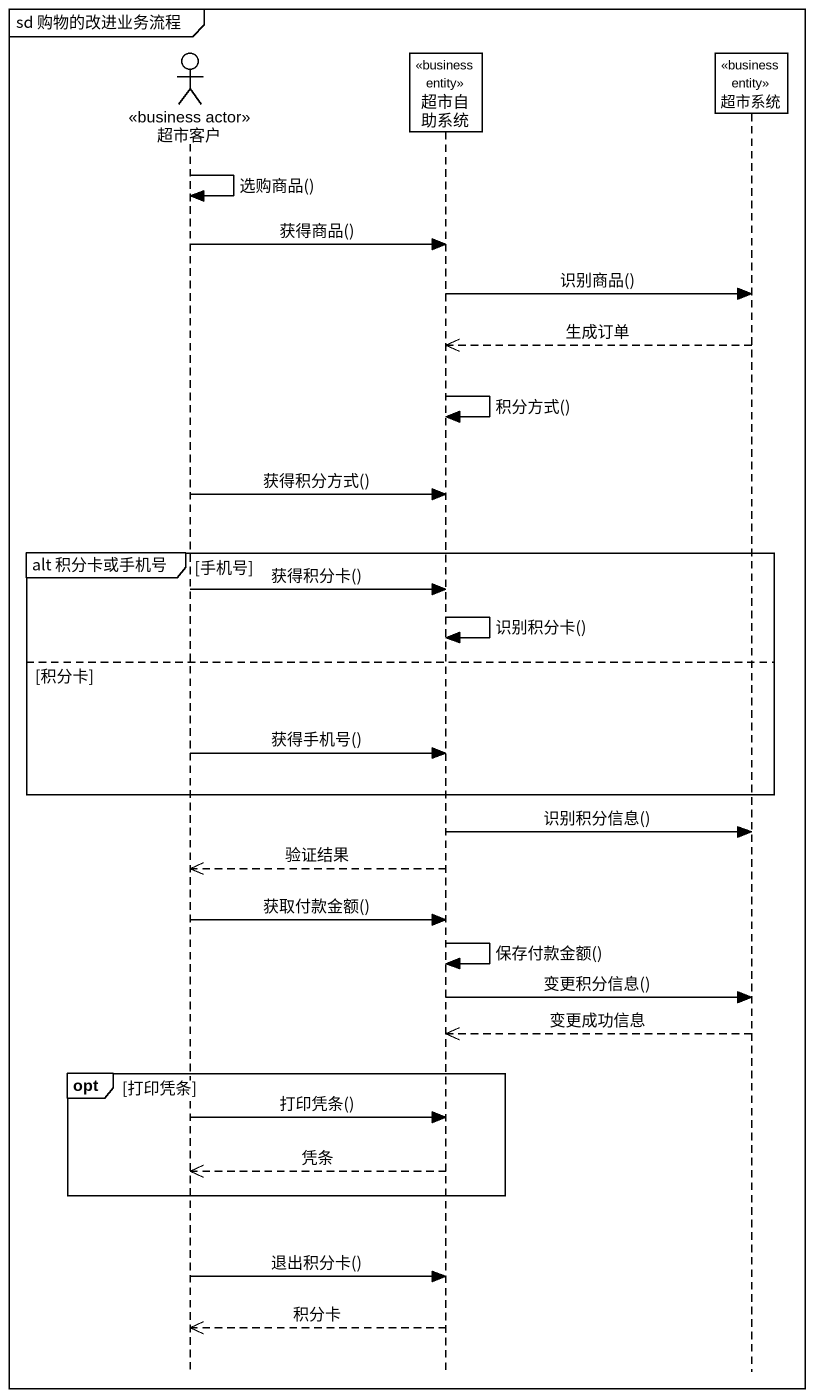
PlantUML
@startuml
mainframe sd 购物的改进业务流程
hide footbox
actor 超市客户 <<business actor>>
participant 超市自助系统 <<business entity>>
participant 超市系统 <<business entity>>

超市客户 -> 超市客户 : 选购商品()
超市客户 -> 超市自助系统 : 获得商品()
超市自助系统 -> 超市系统 : 识别商品()
超市系统 -->> 超市自助系统 : 生成订单
超市自助系统 -> 超市自助系统 : 积分方式()
超市客户 -> 超市自助系统 : 获得积分方式()
group alt 积分卡或手机号 [手机号]
  超市客户 -> 超市自助系统 : 获得积分卡()
  超市自助系统 -> 超市自助系统 : 识别积分卡()
else 积分卡
  超市客户 -> 超市自助系统 : 获得手机号()
end
超市自助系统 -> 超市系统 : 识别积分信息()
超市自助系统 -->> 超市客户 : 验证结果
超市客户 -> 超市自助系统 : 获取付款金额()
超市自助系统 -> 超市自助系统 : 保存付款金额()
超市自助系统 -> 超市系统 : 变更积分信息()
超市系统 -->> 超市自助系统 : 变更成功信息
opt 打印凭条
  超市客户 -> 超市自助系统 : 打印凭条()
  超市自助系统 -->> 超市客户 : 凭条
end
超市客户 -> 超市自助系统 : 退出积分卡()
超市自助系统 -->> 超市客户 : 积分卡
@enduml
